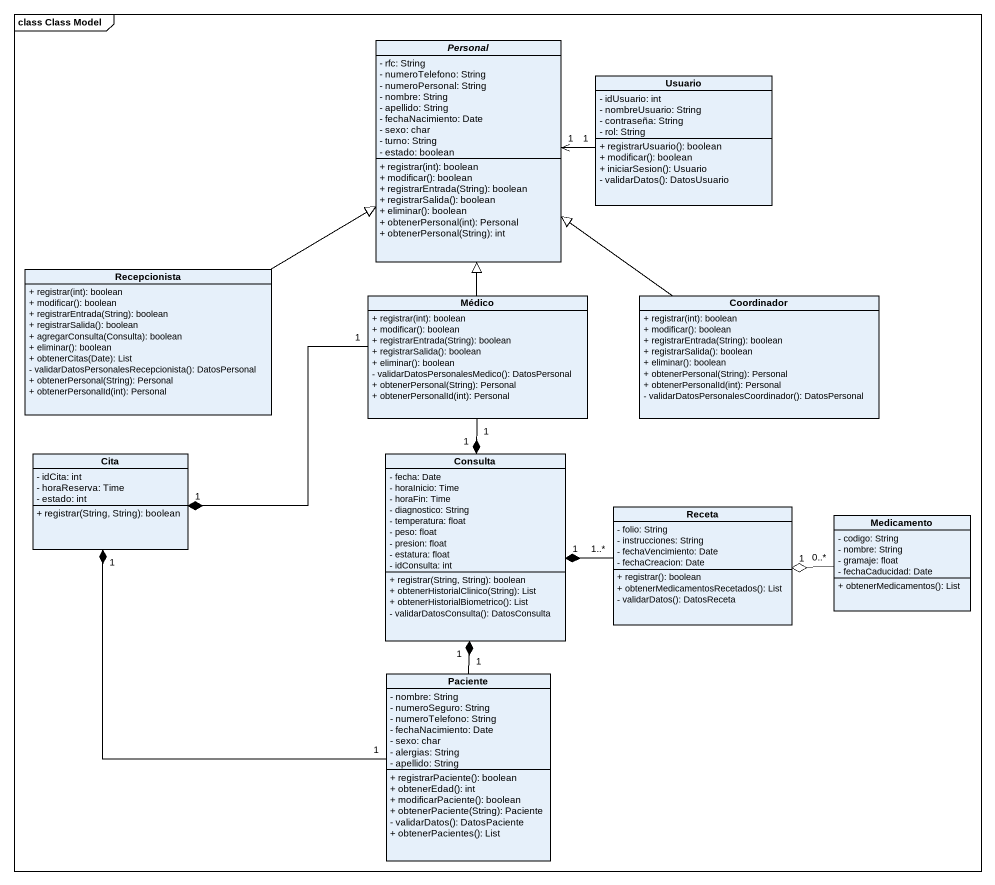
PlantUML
@startuml
mainframe class Class Model
hide circle
hide empty members
skinparam classAttributeIconSize 0
abstract class Personal {
  - rfc: String
  - numeroTelefono: String
  - numeroPersonal: String
  - nombre: String
  - apellido: String
  - fechaNacimiento: Date
  - sexo: char
  - turno: String
  - estado: boolean
  + registrar(int): boolean
  + modificar(): boolean
  + registrarEntrada(String): boolean
  + registrarSalida(): boolean
  + eliminar(): boolean
  + obtenerPersonal(int): Personal
  + obtenerPersonal(String): int
}
class Usuario {
  - idUsuario: int
  - nombreUsuario: String
  - contraseña: String
  - rol: String
  + registrarUsuario(): boolean
  + modificar(): boolean
  + iniciarSesion(): Usuario
  - validarDatos(): DatosUsuario
}
class Recepcionista {
  + registrar(int): boolean
  + modificar(): boolean
  + registrarEntrada(String): boolean
  + registrarSalida(): boolean
  + agregarConsulta(Consulta): boolean
  + eliminar(): boolean
  + obtenerCitas(Date): List
  - validarDatosPersonalesRecepcionista(): DatosPersonal
  + obtenerPersonal(String): Personal
  + obtenerPersonalId(int): Personal
}
class Médico {
  + registrar(int): boolean
  + modificar(): boolean
  + registrarEntrada(String): boolean
  + registrarSalida(): boolean
  + eliminar(): boolean
  - validarDatosPersonalesMedico(): DatosPersonal
  + obtenerPersonal(String): Personal
  + obtenerPersonalId(int): Personal
}
class Coordinador {
  + registrar(int): boolean
  + modificar(): boolean
  + registrarEntrada(String): boolean
  + registrarSalida(): boolean
  + eliminar(): boolean
  + obtenerPersonal(String): Personal
  + obtenerPersonalId(int): Personal
  - validarDatosPersonalesCoordinador(): DatosPersonal
}
class Cita {
  - idCita: int
  - horaReserva: Time
  - estado: int
  + registrar(String, String): boolean
}
class Consulta {
  - fecha: Date
  - horaInicio: Time
  - horaFin: Time
  - diagnostico: String
  - temperatura: float
  - peso: float
  - presion: float
  - estatura: float
  - idConsulta: int
  + registrar(String, String): boolean
  + obtenerHistorialClinico(String): List
  + obtenerHistorialBiometrico(): List
  - validarDatosConsulta(): DatosConsulta
}
class Receta {
  - folio: String
  - instrucciones: String
  - fechaVencimiento: Date
  - fechaCreacion: Date
  + registrar(): boolean
  + obtenerMedicamentosRecetados(): List
  - validarDatos(): DatosReceta
}
class Medicamento {
  - codigo: String
  - nombre: String
  - gramaje: float
  - fechaCaducidad: Date
  + obtenerMedicamentos(): List
}
class Paciente {
  - nombre: String
  - numeroSeguro: String
  - numeroTelefono: String
  - fechaNacimiento: Date
  - sexo: char
  - alergias: String
  - apellido: String
  + registrarPaciente(): boolean
  + obtenerEdad(): int
  + modificarPaciente(): boolean
  + obtenerPaciente(String): Paciente
  - validarDatos(): DatosPaciente
  + obtenerPacientes(): List
}
Usuario "1" -left-> "1" Personal
Recepcionista -right-|> Personal
Médico -up-|> Personal
Médico "1" -left-* "1" Cita
Médico "1" --* "1" Consulta
Coordinador -up-|> Personal
Receta "1..*" -left-* "1" Consulta
Medicamento "0..*" -left-o "1" Receta
Paciente "1" -up-* "1" Cita
Paciente "1" -up-* "1" Consulta
@enduml
